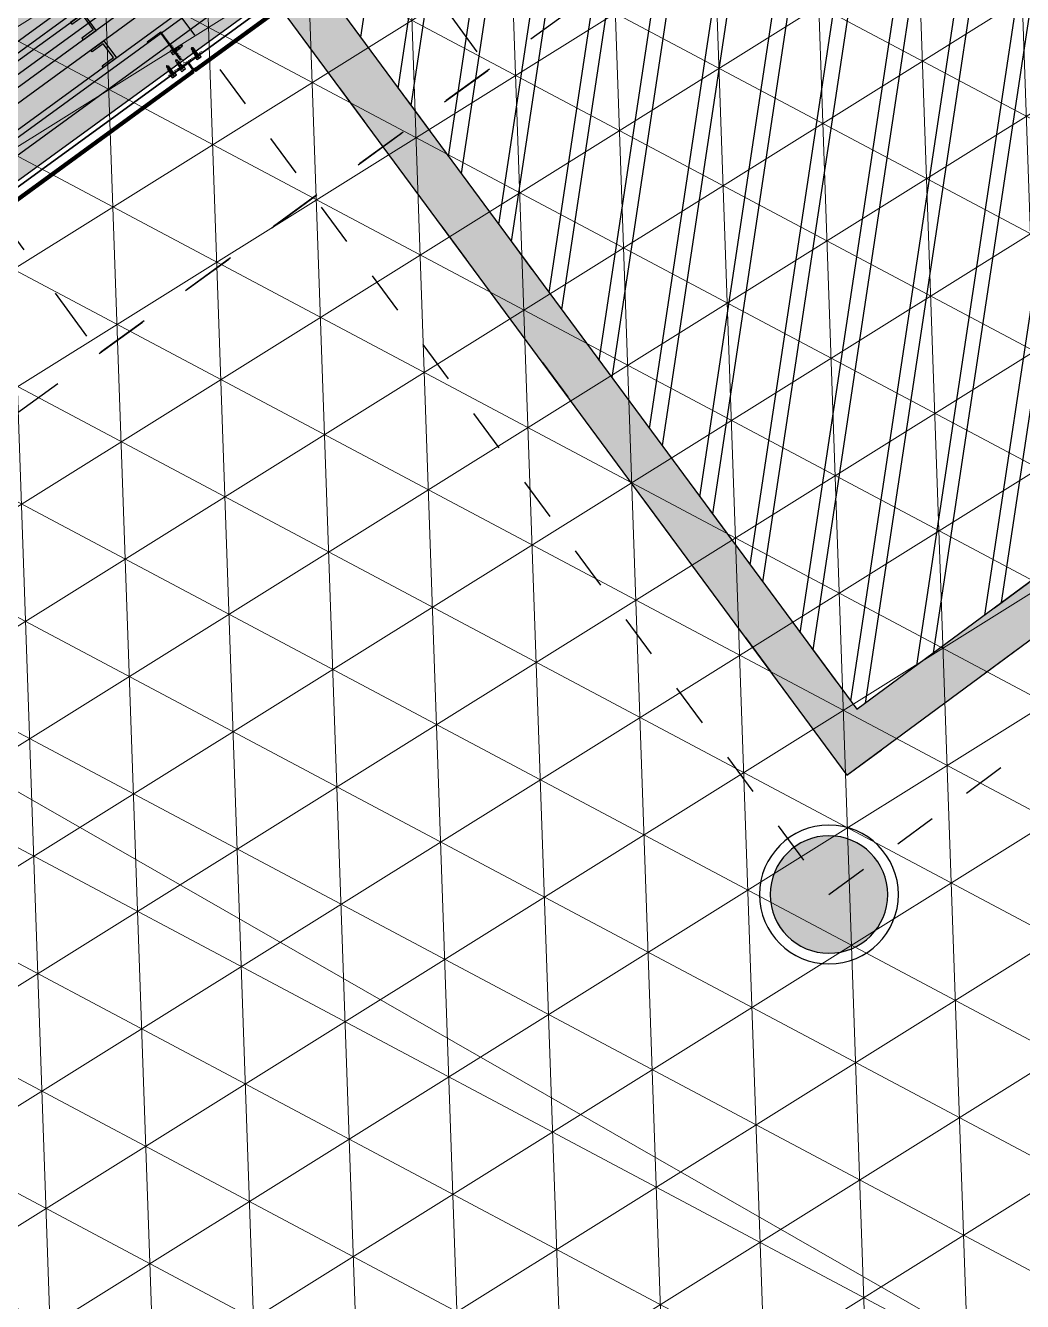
# Model space of a CAD drawing. Header units: metres. Extents: x 678805 to 1359287, y 2747329 to 5497370.
# Drawn here: x 679859.495 to 679861.828, y 2748705.819 to 2748708.806 of the extents above; entities that cross this region are included whole.
import ezdxf
from ezdxf.enums import TextEntityAlignment as Align

# ---------------------------------------------------------------- set-up
doc = ezdxf.new("R2010")
doc.units = ezdxf.units.M
for name, pattern in [('XREF_MON_BUILDINGS$0$DASH_1', [0.4, 0.1, -0.3]), ('XREF_MON_BUILDINGS$0$Dash_2_', [0.25, 0.125, -0.125]), ('XREF_MON_BUILDINGS$0$Hidden', [0.004, 0.002, -0.002])]:
    doc.linetypes.add(name, pattern=pattern)
for name, color, linetype in [('00_XREF_MON_HSC_PAVEMENT', 7, 'Continuous'), ('00_XREF_TWQ_BUILDINGS', 7, 'Continuous'), ('XREF_MON_BUILDINGS$0$00-Modulos DEFINIDOS', 7, 'Continuous'), ('XREF_MON_BUILDINGS$0$00-Modulos ROOFS', 2, 'Continuous'), ('XREF_MON_BUILDINGS$0$02-L-01_Structure t2', 7, 'Continuous'), ('XREF_MON_BUILDINGS$0$02-L-01_Struture aux', 4, 'Continuous'), ('XREF_MON_BUILDINGS$0$02-L-Insulation', 252, 'Continuous'), ('XREF_MON_BUILDINGS$0$02-L-INT Panel', 5, 'Continuous'), ('XREF_MON_BUILDINGS$0$02-L-panel', 5, 'Continuous'), ('XREF_MON_BUILDINGS$0$02-L-Pergola Pillars', 7, 'Continuous'), ('XREF_MON_BUILDINGS$0$02-L-Pergola Profiles', 8, 'Continuous'), ('XREF_MON_BUILDINGS$0$02-L-Pergola Projection', 8, 'Continuous'), ('XREF_MON_BUILDINGS$0$02-L-Pergola Shades', 15, 'Continuous'), ('XREF_MON_BUILDINGS$0$02-L-Pergola Shades Schematic', 8, 'Continuous'), ('XREF_MON_BUILDINGS$0$02_L_Furniture', 7, 'Continuous')]:
    doc.layers.add(name, color=color, linetype=linetype)
for name, color, linetype, true_color in [('02-L-Waterfeatures 01', 7, 'Continuous', 0x4da6ff), ('XREF_MON_BUILDINGS$0$0-WIPEOUTS', 7, 'Continuous', 0xffffff), ('XREF_MON_BUILDINGS$0$02-L-Pergola Wipeout', 7, 'Continuous', 0xffffff)]:
    doc.layers.add(name, color=color, linetype=linetype, true_color=true_color)
doc.layers.add('XREF_MON_BUILDINGS$0$00_AUX', color=3, linetype='Continuous', plot=False)
doc.layers.add('XREF_MON_BUILDINGS$0$02-L-Pergola Aux', color=50, linetype='Continuous', plot=False)
for name, color, linetype, lineweight in [('XREF_MON_BUILDINGS$0$02-H-251', 251, 'Continuous', 0), ('XREF_MON_BUILDINGS$0$02-H-254', 254, 'Continuous', 0), ('XREF_MON_BUILDINGS$0$02-L-01_Structure L', 7, 'Continuous', 5), ('XREF_MON_BUILDINGS$0$02-L-01_Structure T', 8, 'Continuous', 5), ('XREF_MON_GENERAL_LAYOUT$0$02-L-Level Curves 0.25-0.75m', 33, 'Continuous', 5)]:
    doc.layers.add(name, color=color, linetype=linetype, lineweight=lineweight)
doc.layers.add('XREF_MON_BUILDINGS$0$02-KH-13 Restaurant', color=7, linetype='Continuous', lineweight=30, true_color=0xed2d02)
doc.layers.add('XREF_MON_HSC_PAVEMENT$0$03-TR-Pavement_07_Precast irregular Concrete Blocks', color=7, linetype='Continuous', lineweight=5, true_color=0xb3b3b3)
doc.layers.get('XREF_MON_BUILDINGS$0$02-KH-13 Restaurant').off()
doc.styles.add('XREF_MON_GENERAL_LAYOUT$0$Standard', font='arial.ttf')
doc.linetypes.add('XREF_MON_BUILDINGS$0$BATTING', pattern='A,0.0001,-0.1,[134,ltypeshp.shx,S=0.1,R=0,X=-0.1,Y=0],-0.2,[134,ltypeshp.shx,S=0.1,R=180,X=0.1,Y=0],-0.1', length=0.4001)

# ---------------------------------------------------------------- blocks, each defined once
blk = doc.blocks.new('XREF_MON_BUILDINGS$0$modulo kiosco')
at = {"layer": 'XREF_MON_BUILDINGS$0$0-WIPEOUTS', "true_color": 0xfcfcfc}
h = blk.add_hatch(color=7, dxfattribs=at)
h.dxf.hatch_style = 1
h.paths.add_polyline_path([(119.6986, -61.6206), (119.6986, -56.8206), (124.4986, -56.8206), (124.4986, -61.6206)])
at = {"layer": 'XREF_MON_BUILDINGS$0$00-Modulos ROOFS', "lineweight": 0}
blk.add_lwpolyline([(119.6986, -61.6206), (119.6986, -56.8206), (124.4986, -56.8206), (124.4986, -61.6206)], close=True, dxfattribs=at)
at = {"layer": 'XREF_MON_BUILDINGS$0$00-Modulos ROOFS'}
blk.add_lwpolyline([(124.4986, -57.1206), (124.4986, -56.8206), (124.1986, -56.8206), (119.9986, -56.8206), (119.6986, -56.8206), (119.6986, -57.1206), (119.6986, -61.3206), (119.6986, -61.6206), (119.9986, -61.6206), (124.1986, -61.6206), (124.4986, -61.6206), (124.4986, -61.3206)], close=True, dxfattribs=at)
blk = doc.blocks.new('XREF_MON_BUILDINGS$0$lamas aluminiotriangulo')
for points in [[(680246.3459, 2748656.305), (680244.2072, 2748658.4438)], [(680246.4202, 2748656.3793), (680244.3557, 2748658.4438)], [(680244.4052, 2748658.4438), (680246.4449, 2748656.404)], [(680246.5192, 2748656.4783), (680244.5537, 2748658.4438)], [(680244.6032, 2748658.4438), (680246.5439, 2748656.503)], [(680246.6181, 2748656.5773), (680244.7517, 2748658.4438)], [(680244.8011, 2748658.4438), (680246.6429, 2748656.602)], [(680246.7171, 2748656.6762), (680244.9496, 2748658.4438)], [(680244.9991, 2748658.4438), (680246.7419, 2748656.701)], [(680246.8161, 2748656.7752), (680245.1476, 2748658.4438)], [(680245.1971, 2748658.4438), (680246.8409, 2748656.8)], [(680246.9151, 2748656.8742), (680245.3456, 2748658.4438)], [(680245.3951, 2748658.4438), (680246.9399, 2748656.899)], [(680247.0141, 2748656.9732), (680245.5436, 2748658.4438)], [(680245.5931, 2748658.4438), (680247.0389, 2748656.998)], [(680247.1131, 2748657.0722), (680245.7416, 2748658.4438)], [(680245.7911, 2748658.4438), (680247.1379, 2748657.097)], [(680247.2121, 2748657.1712), (680245.9396, 2748658.4438)], [(680245.9891, 2748658.4438), (680247.2369, 2748657.196)], [(680247.3111, 2748657.2702), (680246.1376, 2748658.4438)], [(680244.1824, 2748658.419), (680246.3212, 2748656.2803)], [(680246.2469, 2748656.206), (680244.1824, 2748658.2705)], [(680244.1824, 2748658.221), (680246.2222, 2748656.1813)], [(680246.1479, 2748656.107), (680244.1824, 2748658.0725)], [(680244.1824, 2748658.023), (680246.1232, 2748656.0823)]]:
    blk.add_lwpolyline(points)
blk = doc.blocks.new('XREF_MON_BUILDINGS$0$PERGOLA PLANA')
at = {"layer": 'XREF_MON_BUILDINGS$0$02-L-Pergola Pillars', "true_color": 0xfcfcfc}
h = blk.add_hatch(color=7, dxfattribs=at)
h.dxf.hatch_style = 1
h.paths.add_polyline_path([(9.4625, 0, 1), (9.7375, 0, 1)])
at = {"layer": 'XREF_MON_BUILDINGS$0$02-L-Pergola Wipeout', "true_color": 0xfcfcfc}
h = blk.add_hatch(color=7, dxfattribs=at)
h.dxf.hatch_style = 1
h.paths.add_polyline_path([(4.6122, 9.29), (0.31, 4.9878), (0.31, 9.29)])
h.paths.add_polyline_path([(0.3328, 4.855), (4.745, 9.2672), (4.745, 4.9006), (4.6994, 4.855)])
h.paths.add_polyline_path([(4.855, 9.29), (9.1344, 9.29), (4.855, 5.0106)])
h.paths.add_polyline_path([(9.29, 9.1344), (9.29, 4.855), (5.0106, 4.855)])
h.paths.add_polyline_path([(4.9006, 4.745), (9.2672, 4.745), (4.855, 0.3328), (4.855, 4.6994)])
h.paths.add_polyline_path([(9.29, 4.6122), (9.29, 0.31), (4.9878, 0.31)])
h.paths.add_polyline_path([(0.4656, 0.31), (4.745, 4.5894), (4.745, 0.31)])
h.paths.add_polyline_path([(0.31, 4.745), (4.5894, 4.745), (0.31, 0.4656)])
h.paths.add_polyline_path([(9.4, 0.2), (0.2, 0.2), (0.2, 9.4), (9.4, 9.4)])
at = {"layer": 'XREF_MON_BUILDINGS$0$02-L-Pergola Aux', "linetype": 'XREF_MON_BUILDINGS$0$Dash_2_', "ltscale": 0.5}
for p, q in [((9.6, 9.6), (9.6, 0)), ((9.6, 0), (0, 0))]:
    blk.add_line(p, q, dxfattribs=at)
at = {"layer": 'XREF_MON_BUILDINGS$0$02-L-Pergola Pillars'}
blk.add_circle((9.6, 0), 0.1625, dxfattribs=at)
at = {"layer": 'XREF_MON_BUILDINGS$0$02-L-Pergola Pillars', "color": 253}
blk.add_circle((9.6, 0), 0.1375, dxfattribs=at)
at = {"layer": 'XREF_MON_BUILDINGS$0$02-L-Pergola Profiles'}
for points in [[(9.4, 0.2), (0.2, 0.2), (0.2, 9.4), (9.4, 9.4)], [(0.31, 9.29), (9.29, 9.29), (9.29, 0.31), (0.31, 0.31)]]:
    blk.add_lwpolyline(points, close=True, dxfattribs=at)
at = {"layer": 'XREF_MON_BUILDINGS$0$02-L-Pergola Projection', "linetype": 'XREF_MON_BUILDINGS$0$DASH_1'}
for points in [[(9.4, 0.2), (0.2, 0.2), (0.2, 9.4), (9.4, 9.4)], [(0.31, 9.29), (9.29, 9.29), (9.29, 0.31), (0.31, 0.31)]]:
    blk.add_lwpolyline(points, close=True, dxfattribs=at)
at = {"layer": 'XREF_MON_BUILDINGS$0$02-L-Pergola Shades', "xscale": -1, "rotation": 270.0000000152252}
blk.add_blockref('XREF_MON_BUILDINGS$0$lamas aluminiotriangulo', (-2748649.1536, -680243.8732), dxfattribs=at)
at = {"layer": 'XREF_MON_BUILDINGS$0$02-L-Pergola Shades Schematic', "xscale": -1, "rotation": 270.0000000152252}
blk.add_blockref('XREF_MON_BUILDINGS$0$lamas aluminiotriangulo', (-2748649.1536, -680243.8732), dxfattribs=at)
blk = doc.blocks.new('XREF_MON_BUILDINGS$0$Rest_4seats')
at = {"layer": 'XREF_MON_BUILDINGS$0$00_AUX', "linetype": 'XREF_MON_BUILDINGS$0$Dash_2_'}
blk.add_lwpolyline([(-1.4685, 1.6651), (-1.4526, -1.6849), (1.4723, -1.671), (1.4565, 1.679)], close=True, dxfattribs=at)
blk = doc.blocks.new('XREF_MON_BUILDINGS$0$AUTORROSCANTE')
at = {"layer": 'XREF_MON_BUILDINGS$0$02-L-01_Structure t2', "color": 0}
for p, q in [((-31.2, 5.6), (-26.2, 5.6)), ((-31.2, 0), (-26.2, 0)), ((-2.4, 2.5), (-25, 2.5)), ((0, 0), (-9, 2.5)), ((0, 0), (-3.6, -1.1)), ((0, 0), (-2.4, 2.5)), ((0, 0), (-2.4, -2.5)), ((-31.2, -5.6), (-26.2, -5.6)), ((-2.4, -2.5), (-25, -2.5)), ((-3.6, -1.1), (-2.4, -2.5))]:
    blk.add_line(p, q, dxfattribs=at)
at = {"layer": 'XREF_MON_BUILDINGS$0$02-L-01_Structure t2', "color": 253}
for p, q in [((-25, 3.1), (-9, 3.1)), ((-23.5, -3.1), (-25, 2.7)), ((-21.4, -3.1), (-23.1, 3.1)), ((-19.3, -3.1), (-21, 3.1)), ((-17.3, -3.1), (-18.9, 3.1)), ((-15.2, -3.1), (-16.9, 3.1)), ((-13.1, -3.1), (-14.8, 3.1)), ((-11.1, -3.1), (-12.7, 3.1)), ((-9, -3.1), (-10.7, 3.1)), ((-9, -3.1), (-9, 3.1)), ((-25, -3.1), (-9, -3.1)), ((-3.6, -1.1), (-9, -2.5))]:
    blk.add_line(p, q, dxfattribs=at)
at = {"layer": 'XREF_MON_BUILDINGS$0$02-L-01_Structure t2', "color": 0}
for points in [[(-31.2, 5.6), (-26.2, 5.6), (-26.2, -5.6), (-31.2, -5.6)], [(-26.2, 6.5), (-25, 6.5), (-25, -6.5), (-26.2, -6.5)]]:
    blk.add_lwpolyline(points, close=True, dxfattribs=at)
for centre, start, end in [((-27, 2.4), 129.284, 214.1828), ((-27, -2.4), 145.8304, 230.7333)]:
    blk.add_arc(centre, 4.21, start, end, dxfattribs=at)
blk = doc.blocks.new('XREF_MON_BUILDINGS$0$ULMA_Montante VV')
at = {"layer": 'XREF_MON_BUILDINGS$0$02-H-251', "ltscale": 125}
h = blk.add_hatch(dxfattribs=at)
h.set_pattern_fill('ANSI31', color=256, scale=0.001, angle=450, style=0)
h.set_pattern_definition([(135, (-0.05125, -0.0025), (-0.00224506, -0.00224506), [])])
edge = h.paths.add_edge_path()
edge.add_line((-0.051, -0.0025), (0.0484, -0.0025))
edge.add_arc((0.0484, -0.0022), 0.0003, 270, 360)
edge.add_line((0.0487, -0.0022), (0.0487, -0.0003))
edge.add_arc((0.0484, -0.0003), 0.0003, 0, 90)
edge.add_line((0.0484, 0), (0, 0))
edge.add_line((0, 0), (0, 0.0572))
edge.add_arc((-0.0003, 0.0572), 0.0003, 0, 90)
edge.add_line((-0.0003, 0.0575), (-0.0022, 0.0575))
edge.add_arc((-0.0022, 0.0572), 0.0003, 90, 180)
edge.add_line((-0.0025, 0.0572), (-0.0025, 0))
edge.add_line((-0.0025, 0), (-0.051, 0))
edge.add_arc((-0.051, -0.0003), 0.0003, 90, 180)
edge.add_line((-0.0513, -0.0003), (-0.0513, -0.0022))
edge.add_arc((-0.051, -0.0022), 0.0003, 180, 270)
blk = doc.blocks.new('XREF_MON_BUILDINGS$0$ULMA_Autotaladrante')
at = {"layer": 'XREF_MON_BUILDINGS$0$02-L-01_Structure T', "color": 252}
for p, q in [((-0.025, 0), (-0.0226, 0.0025)), ((-0.025, 0), (-0.016, 0.0025)), ((-0.025, 0), (-0.0226, -0.0025)), ((-0.025, 0), (-0.0214, -0.0011)), ((-0.0226, 0.0025), (0, 0.0025)), ((0, 0.0032), (-0.016, 0.0032)), ((-0.016, -0.0031), (-0.016, 0.0032)), ((-0.016, -0.0031), (-0.0143, 0.0032)), ((-0.0139, -0.0031), (-0.0123, 0.0032)), ((-0.0119, -0.0031), (-0.0102, 0.0032)), ((-0.0098, -0.0031), (-0.0081, 0.0032)), ((-0.0077, -0.0031), (-0.0061, 0.0032)), ((-0.0057, -0.0031), (-0.004, 0.0032)), ((-0.0036, -0.0031), (-0.0019, 0.0032)), ((-0.0015, -0.0031), (0, 0.0027)), ((0.0062, 0.0056), (0.0012, 0.0056)), ((0.0062, 0), (0.0012, 0)), ((-0.0214, -0.0011), (-0.0226, -0.0025)), ((-0.0226, -0.0025), (0, -0.0025)), ((-0.0214, -0.0011), (-0.016, -0.0025)), ((0, -0.0031), (-0.016, -0.0031)), ((0.0062, -0.0056), (0.0012, -0.0056))]:
    blk.add_line(p, q, dxfattribs=at)
for points in [[(0.0012, 0.0065), (0, 0.0065), (0, -0.0065), (0.0012, -0.0065)], [(0.0062, 0.0056), (0.0012, 0.0056), (0.0012, -0.0056), (0.0062, -0.0056)]]:
    blk.add_lwpolyline(points, close=True, dxfattribs=at)
for centre, start, end in [((0.002, 0.0024), 325.8172, 50.716), ((0.002, -0.0024), 309.2667, 34.1696)]:
    blk.add_arc(centre, 0.00421, start, end, dxfattribs=at)
blk = doc.blocks.new('XREF_MON_BUILDINGS$0$ULMA_Escuadra40x80_Seccion')
at = {"layer": 'XREF_MON_BUILDINGS$0$02-H-251', "ltscale": 125}
h = blk.add_hatch(dxfattribs=at)
h.set_pattern_fill('ANSI31', color=256, scale=0.001, angle=360, style=0)
h.paths.add_polyline_path([(0, 0.08), (0.003, 0.08), (0.003, 0.003), (0.04, 0.003), (0.04, 0), (0, 0)])
at = {"layer": 'XREF_MON_BUILDINGS$0$02-L-01_Structure L', "linetype": 'Continuous'}
blk.add_lwpolyline([(0, 0.08), (0.003, 0.08), (0.003, 0.003), (0.04, 0.003), (0.04, 0), (0, 0)], close=True, dxfattribs=at)
blk = doc.blocks.new('XREF_MON_BUILDINGS$0$Modulos_Restaurant Monasya')
at = {"layer": 'XREF_MON_BUILDINGS$0$02-H-251', "linetype": 'XREF_MON_BUILDINGS$0$Hidden', "ltscale": 125}
h = blk.add_hatch(dxfattribs=at)
h.set_pattern_fill('ANSI31', color=256, scale=0.001, angle=540.0335, style=0)
h.set_pattern_definition([(225.0335099, (272.365657, 175.2820534), (0.00224637669, -0.002243750603), [])])
edge = h.paths.add_edge_path()
edge.add_line((16.8273, 4.7715), (16.8253, 4.7715))
edge.add_line((16.8253, 4.7715), (16.8185, 4.7718))
edge.add_line((16.8185, 4.7718), (16.8176, 4.7727))
edge.add_arc((16.8174, 4.7725), 0.0003, 42.9835, 132.9835)
edge.add_line((16.8172, 4.7727), (16.8162, 4.7719))
edge.add_line((16.8162, 4.7719), (16.8145, 4.7719))
edge.add_line((16.8145, 4.7719), (16.8136, 4.7729))
edge.add_arc((16.8134, 4.7727), 0.0003, 42.9835, 132.9835)
edge.add_line((16.8132, 4.7729), (16.8122, 4.772))
edge.add_line((16.8122, 4.772), (16.7993, 4.7724))
edge.add_arc((16.7993, 4.7744), 0.002, 180.0335, 267.9881, ccw=False)
edge.add_line((16.7973, 4.7744), (16.7973, 4.7812))
edge.add_line((16.7973, 4.7812), (16.7973, 4.7905))
edge.add_line((16.7973, 4.7905), (16.8025, 4.7905))
edge.add_line((16.8025, 4.7905), (16.8025, 4.7915))
edge.add_line((16.8025, 4.7915), (16.7972, 4.7915))
edge.add_arc((16.7972, 4.7918), 0.0003, -149.9665, -89.9665, ccw=False)
edge.add_line((16.7969, 4.7917), (16.7952, 4.7945))
edge.add_arc((16.795, 4.7944), 0.0003, 30.0335, 210.0335)
edge.add_line((16.7947, 4.7942), (16.796, 4.792))
edge.add_arc((16.7958, 4.7918), 0.0003, -89.9665, 30.0335, ccw=False)
edge.add_line((16.7958, 4.7915), (16.788, 4.7915))
edge.add_line((16.788, 4.7915), (16.788, 4.7905))
edge.add_line((16.788, 4.7905), (16.794, 4.7905))
edge.add_line((16.794, 4.7905), (16.794, 4.7888))
edge.add_arc((16.7943, 4.7888), 0.00025, 180.0335, 360.0335)
edge.add_line((16.7945, 4.7888), (16.7945, 4.7905))
edge.add_line((16.7945, 4.7905), (16.7955, 4.7905))
edge.add_line((16.7955, 4.7905), (16.7955, 4.7743))
edge.add_arc((16.7935, 4.7743), 0.002, -82.5191, 0.0335, ccw=False)
edge.add_line((16.7938, 4.7723), (16.7879, 4.7715))
edge.add_line((16.7879, 4.7715), (16.7879, 4.7697))
edge.add_line((16.7879, 4.7697), (16.8273, 4.7697))
edge.add_line((16.8273, 4.7697), (16.8273, 4.7715))
at = {"layer": 'XREF_MON_BUILDINGS$0$02-H-254', "ltscale": 125}
h = blk.add_hatch(dxfattribs=at)
h.set_pattern_fill('ANSI31', color=256, scale=0.0005, angle=180.0335, style=0)
h.set_pattern_definition([(225.0335099, (272.5084897, 175.1548334), (0.001123188345, -0.0011218753015), [])])
h.paths.add_polyline_path([(16.7938, 4.7984), (16.199, 4.7981), (16.199, 4.7931), (16.7938, 4.7935)])
h = blk.add_hatch(dxfattribs=at)
h.set_pattern_fill('ANSI31', color=256, scale=0.0005, angle=180.0335, style=0)
h.set_pattern_definition([(225.0335099, (273.1084896, 175.1551843), (0.001123188345, -0.0011218753015), [])])
h.paths.add_polyline_path([(17.3938, 4.7988), (16.799, 4.7984), (16.799, 4.7935), (17.3938, 4.7938)])
at = {"layer": 'XREF_MON_BUILDINGS$0$02-L-01_Struture aux', "linetype": 'XREF_MON_BUILDINGS$0$Hidden'}
for p, q in [((16.788, 4.7905), (16.788, 4.7915)), ((16.7958, 4.7915), (16.788, 4.7915)), ((16.7938, 4.7905), (16.788, 4.7905)), ((16.7938, 4.7888), (16.7938, 4.7905)), ((16.7955, 4.7905), (16.7943, 4.7905)), ((16.7943, 4.7888), (16.7943, 4.7905)), ((16.7947, 4.7942), (16.796, 4.792)), ((16.7952, 4.7945), (16.7969, 4.7917)), ((16.7955, 4.7743), (16.7955, 4.7905)), ((16.8025, 4.7915), (16.7972, 4.7915)), ((16.7973, 4.7812), (16.7973, 4.7905)), ((16.8025, 4.7905), (16.7973, 4.7905)), ((16.7973, 4.7744), (16.7973, 4.7812)), ((16.8025, 4.7905), (16.8025, 4.7915)), ((16.7938, 4.7723), (16.7879, 4.7715)), ((16.7879, 4.7697), (16.7879, 4.7715)), ((16.8273, 4.7697), (16.7879, 4.7697)), ((16.7993, 4.7724), (16.8122, 4.772)), ((16.8132, 4.7729), (16.8122, 4.772)), ((16.8136, 4.7729), (16.8145, 4.7719)), ((16.8145, 4.7719), (16.8162, 4.7719)), ((16.8172, 4.7727), (16.8162, 4.7719)), ((16.8176, 4.7727), (16.8185, 4.7718)), ((16.8185, 4.7718), (16.8253, 4.7715)), ((16.8261, 4.7715), (16.8253, 4.7715)), ((16.8273, 4.7715), (16.8253, 4.7715)), ((16.8273, 4.7697), (16.8273, 4.7715))]:
    blk.add_line(p, q, dxfattribs=at)
at = {"layer": 'XREF_MON_BUILDINGS$0$02-L-01_Struture aux'}
for p, q in [((19.1636, 4.773), (14.4368, 4.7702)), ((14.4368, 4.7703), (19.1636, 4.773))]:
    blk.add_line(p, q, dxfattribs=at)
at = {"layer": 'XREF_MON_BUILDINGS$0$02-L-01_Struture aux', "linetype": 'Continuous'}
for p, q in [((14.6804, 4.6121), (18.9204, 4.6146)), ((14.6804, 4.5821), (18.9204, 4.5846))]:
    blk.add_line(p, q, dxfattribs=at)
at = {"layer": 'XREF_MON_BUILDINGS$0$02-L-01_Struture aux'}
for points in [[(14.4368, 4.7901), (19.07, 4.7928)], [(19.07, 4.792), (14.4368, 4.7893)]]:
    blk.add_lwpolyline(points, dxfattribs=at)
at = {"layer": 'XREF_MON_BUILDINGS$0$02-L-01_Struture aux', "linetype": 'Continuous'}
for points in [[(16.9628, 4.6134), (16.9254, 4.6134), (16.9253, 4.6634), (16.9628, 4.6634), (16.9628, 4.6584), (16.9303, 4.6584), (16.9304, 4.6184), (16.9628, 4.6184), (16.9628, 4.6134)], [(16.9629, 4.5834), (16.9254, 4.5834), (16.9254, 4.5334), (16.9629, 4.5334), (16.9629, 4.5384), (16.9304, 4.5384), (16.9304, 4.5784), (16.9629, 4.5784), (16.9629, 4.5834)]]:
    blk.add_lwpolyline(points, dxfattribs=at)
at = {"layer": 'XREF_MON_BUILDINGS$0$02-L-01_Struture aux', "linetype": 'XREF_MON_BUILDINGS$0$Hidden'}
for centre, radius, start, end in [((16.7941, 4.7888), 0.00025, 180.0335, 0.0335), ((16.795, 4.7944), 0.0003, 30.0335, 210.0335), ((16.7958, 4.7918), 0.0003, 270.0335, 30.0335), ((16.7972, 4.7918), 0.0003, 210.0335, 270.0335), ((16.7935, 4.7743), 0.002, 277.4809, 0.0335), ((16.7993, 4.7744), 0.002, 180.0335, 267.9881), ((16.8134, 4.7727), 0.0003, 42.9835, 132.9835), ((16.8174, 4.7725), 0.0003, 42.9835, 132.9835)]:
    blk.add_arc(centre, radius, start, end, dxfattribs=at)
at = {"layer": 'XREF_MON_BUILDINGS$0$02-L-Insulation', "linetype": 'XREF_MON_BUILDINGS$0$BATTING', "ltscale": 0.08}
blk.add_line((14.3137, 4.7102), (19.1137, 4.713), dxfattribs=at)
at = {"layer": 'XREF_MON_BUILDINGS$0$02-L-Insulation', "linetype": 'XREF_MON_BUILDINGS$0$BATTING', "ltscale": 0.04}
blk.add_line((18.9104, 4.5596), (14.6804, 4.5571), dxfattribs=at)
at = {"layer": 'XREF_MON_BUILDINGS$0$02-L-INT Panel', "linetype": 'Continuous'}
for p, q in [((14.5203, 4.677), (19.0803, 4.6797)), ((14.6803, 4.6771), (18.9203, 4.6796)), ((14.6803, 4.6621), (18.9203, 4.6646)), ((14.1203, 4.5168), (18.9354, 4.5196)), ((14.6804, 4.5321), (18.9204, 4.5346)), ((13.4998, 4.4919), (18.9004, 4.4992))]:
    blk.add_line(p, q, dxfattribs=at)
at = {"layer": 'XREF_MON_BUILDINGS$0$02-L-panel'}
for points in [[(16.199, 4.7931), (16.199, 4.7981), (16.7938, 4.7984), (16.7938, 4.7935), (16.199, 4.7931)], [(16.799, 4.7935), (16.799, 4.7984), (17.3938, 4.7988), (17.3938, 4.7938), (16.799, 4.7935)]]:
    blk.add_lwpolyline(points, dxfattribs=at)
at = {"layer": 'XREF_MON_BUILDINGS$0$02-L-panel', "ltscale": 125}
blk.add_lwpolyline([(16.7938, 4.7935), (16.7938, 4.7984)], dxfattribs=at)
at = {"layer": 'XREF_MON_BUILDINGS$0$02-L-01_Struture aux'}
for name, p, rotation in [('XREF_MON_BUILDINGS$0$ULMA_Autotaladrante', (16.815, 4.7731), 90.03825094219576), ('XREF_MON_BUILDINGS$0$ULMA_Montante VV', (16.8022, 4.7672), 180.0335098901292), ('XREF_MON_BUILDINGS$0$ULMA_Escuadra40x80_Seccion', (16.8048, 4.6752), 0.03350989012920974), ('XREF_MON_BUILDINGS$0$ULMA_Autotaladrante', (16.8077, 4.7299), 0.04299199932323648)]:
    blk.add_blockref(name, p, dxfattribs=dict(at, rotation=rotation))
at = {"layer": 'XREF_MON_BUILDINGS$0$02-L-01_Struture aux', "xscale": -0.001000000003841706, "yscale": 0.000999999996565748, "zscale": 0.001, "rotation": 90.0335098901293}
for p in [(16.7688, 4.7467), (16.8406, 4.7469)]:
    blk.add_blockref('XREF_MON_BUILDINGS$0$AUTORROSCANTE', p, dxfattribs=at)
at = {"layer": 'XREF_MON_BUILDINGS$0$02_L_Furniture', "rotation": 269.7659035143025}
blk.add_blockref('XREF_MON_BUILDINGS$0$Rest_4seats', (15.6938, 3.7374), dxfattribs=at)
at = {"layer": 'XREF_MON_BUILDINGS$0$02_L_Furniture', "xscale": -1, "rotation": 90.30464451300057}
blk.add_blockref('XREF_MON_BUILDINGS$0$Rest_4seats', (17.9078, 3.7388), dxfattribs=at)
blk = doc.blocks.new('XREF_MON_BUILDINGS')
at = {"layer": 'XREF_MON_BUILDINGS$0$02-KH-13 Restaurant', "linetype": 'Continuous', "xscale": -1, "rotation": 306.058413230031}
blk.add_blockref('XREF_MON_BUILDINGS$0$modulo kiosco', (679978.2023, 2748646.8212), dxfattribs=at)
at = {"layer": 'XREF_MON_BUILDINGS$0$02-L-Pergola Projection', "xscale": -1, "rotation": 36.43967073982355}
blk.add_blockref('XREF_MON_BUILDINGS$0$PERGOLA PLANA', (679869.0984, 2748712.4738), dxfattribs=at)
at = {"layer": 'XREF_MON_BUILDINGS$0$00-Modulos DEFINIDOS', "rotation": 216.0573440932065}
blk.add_blockref('XREF_MON_BUILDINGS$0$Modulos_Restaurant Monasya', (679870.646, 2748722.4618), dxfattribs=at)
blk = doc.blocks.new('XREF_MON_HSC_PAVEMENT')
at = {"layer": 'XREF_MON_HSC_PAVEMENT$0$03-TR-Pavement_07_Precast irregular Concrete Blocks', "linetype": 'Continuous'}
h = blk.add_hatch(dxfattribs=at)
h.set_pattern_fill('NET3', color=256, scale=0.075, angle=92)
h.set_pattern_definition([(92, (679898.76976, 2748715.38535), (-0.2379799, -0.0083104), []), (152, (679898.76976, 2748715.38535), (-0.1117929, -0.2102519), []), (212, (679898.76976, 2748715.38535), (0.126187, -0.20194145), [])])
h.paths.add_polyline_path([(679858.5017, 2748700.1264), (679883.3907, 2748715.6196), (679862.6211, 2748743.6439), (679859.1532, 2748741.4809), (679858.8356, 2748741.99), (679839.8294, 2748730.1355)])
blk = doc.blocks.new('XREF_MON_GENERAL_LAYOUT')
at = {"layer": 'XREF_MON_GENERAL_LAYOUT$0$02-L-Level Curves 0.25-0.75m', "ltscale": 0.3}
blk.add_lwpolyline([(679835.8226, 2748725.3796), (679836.9343, 2748725.9468), (679839.6987, 2748721.5159), (679840.8153, 2748722.0855), (679843.5744, 2748717.6533), (679844.6911, 2748718.223), (679847.3329, 2748713.9785), (679918.0561, 2748673.4111)], dxfattribs=at)
at = {"style": 'XREF_MON_GENERAL_LAYOUT$0$Standard'}
for tag, rotation, p in [('604,00', 330.2643, (679905.7703, 2748776.5578)), ('603,00', 330.2643, (679901.8609, 2748753.4772)), ('600,00', 133.826, (679944.5968, 2748745.1526)), ('602,00', 330.2643, (679883.3192, 2748738.7269)), ('601,00', 117.8906, (679920.972, 2748732.8701)), ('601,00', 330.2643, (679864.7775, 2748723.9765)), ('600,00', 40.8833, (679777.4054, 2748705.4436, 1.17)), ('602,00', 330.2643, (679941.2749, 2748705.483)), ('601,00', 40.8833, (679701.7984, 2748703.8886, 1.17)), ('598,00', 62.091, (679810.2666, 2748702.6187)), ('600,00', 330.2643, (679877.7815, 2748691.1312)), ('600,00', 19.5511, (679920.4438, 2748685.4955)), ('601,00', 330.2643, (679934.8129, 2748683.8036)), ('599,00', 330.2643, (679854.5671, 2748679.0611)), ('600,00', 88.3928, (679743.9135, 2748675.5716)), ('599,00', 20.6086, (679924.2599, 2748675.2164)), ('601,00', 88.3928, (679728.0346, 2748671.3178, -2)), ('602,00', 88.3928, (679711.8258, 2748665.9661, -1)), ('603,00', 88.3928, (679695.6151, 2748660.611)), ('599,00', 40.8833, (679788.8073, 2748655.8292, 1.17)), ('601,00', 40.8833, (679627.6123, 2748644.6026, 1.17)), ('603,00', 41.7058, (679702.4989, 2748628.4844, 1.17)), ('600,00', 40.8833, (679645.925, 2748597.9261, 1.17)), ('599,00', 34.2277, (679673.5744, 2748555.136, 5.34))]:
    blk.add_attdef(tag, text='', height=1, rotation=rotation, dxfattribs=at).set_placement(p, align=Align.MIDDLE)
at = {"ltscale": 0.3, "style": 'XREF_MON_GENERAL_LAYOUT$0$Standard'}
for tag, rotation, p in [('603,50', 330.2643, (679911.5006, 2748760.5702)), ('602,50', 330.2643, (679892.8647, 2748745.8464)), ('600,50', 133.826, (679933.0483, 2748738.7294)), ('601,50', 330.2643, (679873.5807, 2748731.6715)), ('601,50', 101.2857, (679909.522, 2748726.9453)), ('602,50', 330.2643, (679948.6249, 2748713.8598)), ('600,50', 39.606, (679743.2426, 2748706.9713)), ('600,50', 330.2643, (679880.266, 2748702.726)), ('600,50', 17.3537, (679917.6151, 2748690.5539)), ('599,50', 330.2643, (679867.1975, 2748684.7162)), ('599,50', 18.8944, (679921.7104, 2748680.5784)), ('599,50', 39.606, (679778.9915, 2748677.2412)), ('600,50', 88.3928, (679735.9249, 2748673.5861)), ('601,50', 88.3928, (679719.9063, 2748668.581)), ('602,50', 88.3928, (679703.4738, 2748663.4518)), ('598,50', 330.2643, (679861.7651, 2748662.3968)), ('601,50', 39.606, (679610.5133, 2748662.0612)), ('600,00', 41.7058, (679752.3076, 2748637.6854)), ('601,00', 41.7058, (679736.0441, 2748634.5376)), ('599,00', 35.0835, (679763.0433, 2748634.415, 1.17)), ('602,00', 41.7058, (679720.1743, 2748633.0959, 1.17)), ('600,00', 35.0835, (679747.0628, 2748629.9031, 1.17)), ('601,00', 35.0835, (679731.2456, 2748625.2389, 1.17)), ('600,50', 39.606, (679636.9197, 2748621.3387)), ('602,00', 35.0835, (679715.3998, 2748620.6394, 1.17)), ('599,50', 28.7604, (679659.4816, 2748574.3233))]:
    blk.add_attdef(tag, text='', height=1, rotation=rotation, dxfattribs=at).set_placement(p, align=Align.MIDDLE)

msp = doc.modelspace()

# ---------------------------------------------------------------- block references
at = {"layer": '00_XREF_MON_HSC_PAVEMENT'}
msp.add_blockref('XREF_MON_HSC_PAVEMENT', (0, 0), dxfattribs=at)

# ---------------------------------------------------------------- next in the draw order: block references
at = {"layer": '00_XREF_TWQ_BUILDINGS'}
msp.add_blockref('XREF_MON_BUILDINGS', (0, 0), dxfattribs=at)

# ---------------------------------------------------------------- next in the draw order: block references
msp.add_blockref('XREF_MON_BUILDINGS', (0, 0))

# ---------------------------------------------------------------- next in the draw order: block references
at = {"layer": '02-L-Waterfeatures 01', "color": 18, "true_color": 0x000000}
msp.add_blockref('XREF_MON_GENERAL_LAYOUT', (0, 0), dxfattribs=at)

doc.saveas('drawing.dxf')
